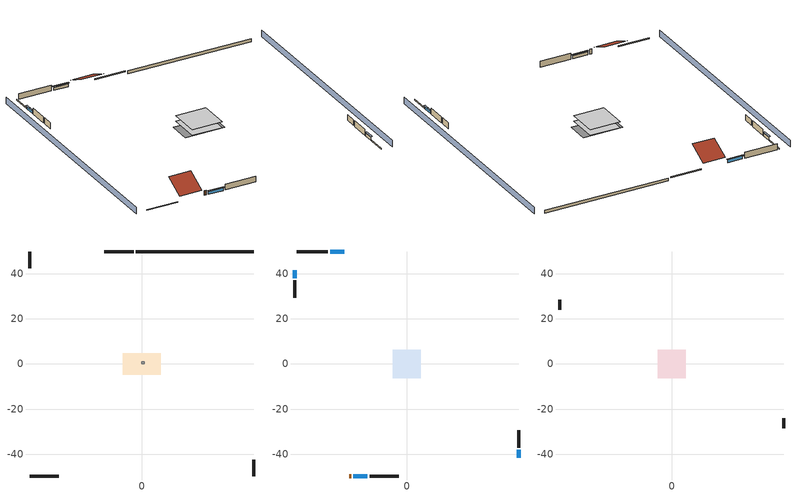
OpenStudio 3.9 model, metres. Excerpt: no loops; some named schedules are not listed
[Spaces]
crawlspace - vented 1
 floor foundation (Slab1 construction): -8.43,-4.68 -8.43,4.68 8.43,4.68 8.43,-4.68 z-0.91
 wall outside (RimJoist1 construction): -3.61,49.74 -16.6,49.74 z0.3:0.61
 wall outside (RimJoist2 construction): 49.74,-49.74 49.74,-42.52 z0.3:0.61
 wall outside (RimJoist3 construction): -49.74,-49.74 -36.76,-49.74 z0.3:0.61
 wall outside (RimJoist4 construction): -49.74,49.74 -49.74,42.52 z0.3:0.61
 wall foundation (FoundationWall1 construction): 49.74,49.74 -2.68,49.74 z-0.91:0.3
furnace airloop ret air space
 floor adiabatic (AdiabaticConst): 0,0 0,1 1,1 1,0 z0
 wall adiabatic (AdiabaticConst): 0,1 0,0 1,0 1,1 0,1 z0:1
 ceiling adiabatic (AdiabaticConst): 1,0 1,1 0,1 0,0 z1
conditioned space 1
 floor to crawlspace - vented 1 (Floor1 construction): -6.28,-6.28 -6.28,6.28 6.28,6.28 6.28,-6.28 z0.3
 wall outside (Wall1 construction): -34.99,49.74 -48.81,49.74 z0.3:2.74
 wall outside (Wall2 construction): 49.74,-37.12 49.74,-29.44 z0.3:2.74
 wall outside (Wall3 construction): -16.52,-49.74 -3.46,-49.74 z0.3:2.74
 wall outside (Wall4 construction): -49.74,37.12 -49.74,29.44 z0.3:2.74
 wall outside (AdiabaticWallConstruction): -27.84,49.74 -34.07,49.74 / -23.67,-49.74 -17.45,-49.74 z0.3:1.49; 49.74,-41.59 49.74,-38.04 / -49.74,41.59 -49.74,38.04 z0.3:1.46
 wall outside (AdiabaticWallConstruction 1): -25.51,-49.74 -24.59,-49.74 z0.3:2.34
 window (WindowConstruction): -27.84,49.74 -34.07,49.74 z0.3:1.49
 window (WindowConstruction 1): 49.74,-41.59 49.74,-38.04 z0.3:1.46
 window (WindowConstruction 2): -23.67,-49.74 -17.45,-49.74 z0.3:1.49
 window (WindowConstruction 3): -49.74,41.59 -49.74,38.04 z0.3:1.46
 door (Door): -25.51,-49.74 -24.6,-49.74 z0.3:2.34
attic - vented 1
 floor to conditioned space 1 (Floor2 construction Reversed): -6.28,-6.28 -6.28,6.28 6.28,6.28 6.28,-6.28 z2.74
 wall outside (Wall5 construction): 49.74,-28.51 49.74,-24.02 z0.3:2.74
 wall outside (Wall6 construction): -49.74,28.51 -49.74,24.02 z0.3:2.74
 roof outside (Roof1 construction): -26.92,49.74,2.74 -26.92,41.34,6.94 -17.53,41.34,6.94 -17.53,49.74,2.74
 roof outside (Roof2 construction): -26.44,-49.74,2.74 -26.44,-41.34,6.94 -35.83,-41.34,6.94 -35.83,-49.74,2.74
shading: -54.31,49.74 -54.31,-49.74 / 54.31,-49.74 54.31,49.74 z0:2.74; -34.37,49.74 -27.54,49.74 -27.54,50.35 -34.37,50.35 z1.8; 49.74,-37.74 49.74,-41.89 50.35,-41.89 50.35,-37.74 z1.77; -17.14,-49.74 -23.97,-49.74 -23.97,-50.35 -17.14,-50.35 z1.8; -49.74,37.74 -49.74,41.89 -50.35,41.89 -50.35,37.74 z1.77
[Site]
Portland Intl Arpt_OR: Latitude {deg}=45.59; Longitude {deg}=-122.6; Time Zone {hr}=-8; Elevation {m}=33; Terrain=Suburbs; Keep Site Location Information=Yes
[Site:GroundTemperature:Shallow]
10.2558, 8.96328, 8.85977, 9.47314, 11.9355, 14.3863, 16.5111, 17.8571, 17.9714, 16.8767, 14.8061, 12.4304
[Site:WaterMainsTemperature]
Calculation Method=Schedule; Temperature Schedule=mains temperature schedule
[Building]
Building 1
[Material] Roughness=Rough
Name | Thickness {m} | Conductivity {W/m-K} | Density {kg/m3} | Specific Heat {J/kg-K} | Thermal Absorptance | Solar Absorptance | Visible Absorptance
asphalt or fiberglass shingles | 0.00635 | 0.162714 | 1121.4 | 1465.45 | 0.9 | 0.85 | 0.85
roof rigid ins | 0.00281632 | 0.029427 | 32.04 | 1214.23 | 0.9 | 0.7 | 0.7
osb sheathing 0.5 in. | 0.0127 | 0.115458 | 512.64 | 1214.23 | 0.9 | 0.6 | 0.6
vinyl siding | 0.009525 | 0.089435 | 177.822 | 1046.75 | 0.9 | 0.5 | 0.5
osb sheathing 0.5 in. 1 | 0.0127 | 0.115458 | 512.64 | 1214.23 | 0.9 | 0.7 | 0.7
wall stud and cavity | 0.1397 | 0.549615 | 139.0536 | 1170.24 | 0.9 | 0.7 | 0.7
gypsum board | 0.0127 | 0.160291 | 801 | 837.4 | 0.9 | 0.6 | 0.6
wall stud and cavity 1 | 0.1397 | 0.419005 | 139.0536 | 1170.24 | 0.9 | 0.6 | 0.6
rim joist stud and cavity | 0.0508 | 0.178289 | 50.32683 | 1063.81 | 0.9 | 0.6 | 0.6
floor stud and cavity | 0.1397 | 0.923637 | 92.3553 | 1139.71 | 0.9 | 0.7 | 0.7
osb sheathing 0.75 in. | 0.01905 | 0.115458 | 512.64 | 1214.23 | 0.9 | 0.7 | 0.7
floor covering | 0.0127 | 0.0433444 | 54.468 | 1339.84 | 0.9 | 0.6 | 0.6
ceiling loosefill ins | 0.0846667 | 0.0480833 | 16.02 | 1046.75 | 0.9 | 0.7 | 0.7
ceiling stud and cavity | 0.1397 | 0.0920385 | 65.682 | 1177.47 | 0.9 | 0.7 | 0.7
concrete 8.0 in. | 0.2032 | 1.803125 | 2242.8 | 837.4 | 0.9 | 0.7 | 0.7
soil 0.5 in. | 0.0127 | 1.3848 | 1842.3 | 418.7 | 0.9 | 0.7 | 0.7
wood siding; wood siding 1 | 0.0254 | 0.102417 | 544.68 | 1172.36
wall rigid ins | 0.512978 | 0.029427 | 32.04 | 1214.23 | 0.9 | 0.7 | 0.7
wall stud and cavity 2 | 0.0889 | 0.380278 | 52.3479 | 1209.89 | 0.9 | 0.7 | 0.7
door material | 0.04445 | 0.0612267 | 512.64 | 1214.23 | 0.9 | 0.7 | 0.7
wall stud and cavity 3 | 0.0889 | 0.391764 | 83.0341 | 1211.67 | 0.9 | 0.7 | 0.7
furniture material conditioned space 1 | 0.1524 | 0.115458 | 640.8 | 1214.23 | 0.9 | 0.6 | 0.6
[Construction]
Roof1 construction; Roof2 construction: asphalt or fiberglass shingles, roof rigid ins, osb sheathing 0.5 in.
Wall1 construction; Wall2 construction; Wall3 construction; Wall4 construction: vinyl siding, osb sheathing 0.5 in. 1, wall stud and cavity, gypsum board
Wall5 construction; Wall6 construction: vinyl siding, osb sheathing 0.5 in. 1, wall stud and cavity 1
RimJoist1 construction; RimJoist2 construction; RimJoist3 construction; RimJoist4 construction: vinyl siding, rim joist stud and cavity
Floor1 construction: floor stud and cavity, osb sheathing 0.75 in., floor covering
Floor2 construction Reversed: gypsum board, ceiling stud and cavity, ceiling loosefill ins
FoundationWall1 construction: concrete 8.0 in.
Slab1 construction: soil 0.5 in.
WindowConstruction; WindowConstruction 1; WindowConstruction 2; WindowConstruction 3: WindowMaterial
AdiabaticWallConstruction: wood siding, wall rigid ins, wall stud and cavity 2, gypsum board
Door: door material
AdiabaticWallConstruction 1: wood siding 1, wall rigid ins, wall stud and cavity 2, gypsum board
PartitionWallConstruction: gypsum board, wall stud and cavity 3, gypsum board
furniture construction conditioned space 1: furniture material conditioned space 1
AdiabaticConst: Adiabatic
[WindowMaterial:SimpleGlazingSystem]
WindowMaterial: U-Factor {W/m2-K}=2.15764; Solar Heat Gain Coefficient=0.44
[Material:NoMass]
Adiabatic: Roughness=Rough; Thermal Resistance {m2-K/W}=176.1
[ThermalZone] Multiplier=1; Use Ideal Air Loads=No
Name | Volume {m3} | Thermostat
conditioned space | 384.656 | conditioned space temperature setpoint
attic - vented | 147.678
crawlspace - vented | 192.328
furnace airloop ret air zone | 1
[Sizing:Zone] Zone Cooling Design Supply Air Temperature Input Method=SupplyAirTemperature; Zone Cooling Design Supply Air Temperature {C}=14; Zone Cooling Design Supply Air Temperature Difference {deltaC}=11.11; Zone Heating Design Supply Air Temperature Input Method=SupplyAirTemperature; Zone Heating Design Supply Air Temperature {C}=40; Zone Heating Design Supply Air Temperature Difference {deltaC}=11.11; Zone Cooling Design Supply Air Humidity Ratio {kg-H2O/kg-air}=0.0085; Zone Heating Design Supply Air Humidity Ratio {kg-H2O/kg-air}=0.008; Cooling Design Air Flow Method=DesignDay; Heating Design Air Flow Method=DesignDay; Account for Dedicated Outdoor Air System=No; Dedicated Outdoor Air System Control Strategy=NeutralSupplyAir; Dedicated Outdoor Air Low Setpoint Temperature for Design {C}=autosize; Dedicated Outdoor Air High Setpoint Temperature for Design {C}=autosize; Zone Load Sizing Method=Sensible Load Only No Latent Load; Zone Latent Cooling Design Supply Air Humidity Ratio Input Method=HumidityRatioDifference; Zone Cooling Design Supply Air Humidity Ratio Difference {kgWater/kgDryAir}=0.005; Zone Latent Heating Design Supply Air Humidity Ratio Input Method=HumidityRatioDifference; Zone Humidification Design Supply Air Humidity Ratio Difference {kgWater/kgDryAir}=0.005; Sizing Option=Coincident
attic - vented; crawlspace - vented; furnace airloop ret air zone
[Space]
Name | Thermal Zone | Volume {m3}
conditioned space 1 | conditioned space | 384.656
attic - vented 1 | attic - vented | 147.678
crawlspace - vented 1 | crawlspace - vented | 192.328
furnace airloop ret air space | furnace airloop ret air zone
[ThermostatSetpoint:DualSetpoint]
conditioned space temperature setpoint: Heating Setpoint Temperature Schedule=heating setpoint; Cooling Setpoint Temperature Schedule=cooling setpoint; Temperature Difference Between Cutout And Setpoint {deltaC}=0
[Foundation:Kiva]
Foundation Kiva 1: Initial Indoor Air Temperature {C}=8.36103; Wall Height Above Grade {m}=0.3048; Wall Depth Below Slab {m}=0.2032
[Foundation:Kiva:Settings]
Soil Conductivity {W/m-K}=1.3848; Soil Density {kg/m3}=1842.3; Soil Specific Heat {J/kg-K}=418.7; Ground Solar Absorptivity=0.9; Ground Thermal Absorptivity=0.9; Ground Surface Roughness {m}=0.03; Far-Field Width {m}=40; Deep-Ground Boundary Condition=ZeroFlux; Deep-Ground Depth {m}=40; Minimum Cell Dimension {m}=0.2; Maximum Cell Growth Coefficient=3; Simulation Timestep=Timestep
[SurfaceProperty:ExposedFoundationPerimeter]
Slab1: Exposed Perimeter Calculation Method=TotalExposedPerimeter; Total Exposed Perimeter {m}=52.4256
[SurfaceProperty:IncidentSolarMultiplier] Incident Solar Multiplier=1; Incident Solar Multiplier Schedule=trans schedule winter=0.85 summer=0.7
Window1; Window2; Window3; Window4
[InternalMass:Definition] Design Level Calculation Method=SurfaceArea
Name | Construction | Surface Area {m2}
partition wall mass | PartitionWallConstruction | 157.749
furniture mass conditioned space 1 | furniture construction conditioned space 1 | 63.09974
[InternalMass] Space or SpaceType=conditioned space 1; Multiplier=1
Name | Internal Mass Definition
partition wall mass | partition wall mass
furniture mass conditioned space 1 | furniture mass conditioned space 1
[EnergyManagementSystem:Sensor]
Name | Output Variable or Output Meter Index Key | Output Variable or Output Meter
water_heater_T_set | water heater setpoint | Schedule Value
out_pb_s |  | Site Outdoor Air Barometric Pressure
out_wt_s |  | Site Outdoor Air Humidity Ratio
site_vw_s |  | Site Wind Speed
cool_season | cooling season schedule | Schedule Value
furnace_airloop_AH_MFR_s | Node 6 | System Node Mass Flow Rate
furnace_airloop_AH_VFR_s | Node 6 | System Node Current Density Volume Flow Rate
furnace_airloop_AH_Tout_s | Node 6 | System Node Temperature
furnace_airloop_AH_Wout_s | Node 6 | System Node Humidity Ratio
furnace_airloop_RA_T_s | Node 9 | System Node Temperature
furnace_airloop_Ra_W_s | Node 9 | System Node Humidity Ratio
furnace_airloop_0_DZ_T_s | crawlspace - vented | Zone Air Temperature
furnace_airloop_0_DZ_W_s | crawlspace - vented | Zone Mean Air Humidity Ratio
natural_vent_s | natural vent schedule | Schedule Value
htg_sp_s | heating setpoint | Schedule Value
clg_sp_s | cooling setpoint | Schedule Value
mech_vent_range_fan_0_sch_s | mech vent range fan 0 schedule | Schedule Value
mech_vent_bath_fan_0_sch_s | mech vent bath fan 0 schedule | Schedule Value
clothes_dryer_exhaust_0_sch_s | clothes_dryer | Schedule Value
htg_load_cond |  | Heating:EnergyTransfer:Zone:CONDITIONED SPACE
clg_load_cond |  | Cooling:EnergyTransfer:Zone:CONDITIONED SPACE
htg_load_duct |  | Heating:EnergyTransfer:Zone:FURNACE AIRLOOP RET AIR ZONE
clg_load_duct |  | Cooling:EnergyTransfer:Zone:FURNACE AIRLOOP RET AIR ZONE
s_conv | Floor1 | Surface Inside Face Convection Heat Gain Energy
s_ig | Floor1 | Surface Inside Face Internal Gains Radiation Heat Gain Energy
s_sol | Floor1 | Surface Inside Face Solar Radiation Heat Gain Energy
s_lgt | Floor1 | Surface Inside Face Lights Radiation Heat Gain Energy
s_surf | Floor1 | Surface Inside Face Net Surface Thermal Radiation Heat Gain Energy
s_conv_1 | Floor2 | Surface Inside Face Convection Heat Gain Energy
s_ig_1 | Floor2 | Surface Inside Face Internal Gains Radiation Heat Gain Energy
s_sol_1 | Floor2 | Surface Inside Face Solar Radiation Heat Gain Energy
s_lgt_1 | Floor2 | Surface Inside Face Lights Radiation Heat Gain Energy
s_surf_1 | Floor2 | Surface Inside Face Net Surface Thermal Radiation Heat Gain Energy
ss_sol | Door1 | Surface Inside Face Solar Radiation Heat Gain Energy
ss_lgt | Door1 | Surface Inside Face Lights Radiation Heat Gain Energy
ss_conv | Door1 | Surface Inside Face Convection Heat Gain Energy
ss_ig | Door1 | Surface Inside Face Internal Gains Radiation Heat Gain Energy
ss_surf | Door1 | Surface Inside Face Net Surface Thermal Radiation Heat Gain Energy
ss_conv_1 | Window1 | Surface Inside Face Convection Heat Gain Energy
ss_ig_1 | Window1 | Surface Inside Face Internal Gains Radiation Heat Gain Energy
ss_surf_1 | Window1 | Surface Inside Face Net Surface Thermal Radiation Heat Gain Energy
ss_trans_in | Window1 | Surface Window Transmitted Solar Radiation Rate
ss_back_out | Window1 | Surface Window Shortwave from Zone Back Out Window Heat Transfer Rate
ss_trans_out | Window1 | Surface Inside Face Initial Transmitted Diffuse Transmitted Out Window Solar Radiation Rate
ss_conv_2 | Window2 | Surface Inside Face Convection Heat Gain Energy
ss_ig_2 | Window2 | Surface Inside Face Internal Gains Radiation Heat Gain Energy
ss_surf_2 | Window2 | Surface Inside Face Net Surface Thermal Radiation Heat Gain Energy
ss_trans_in_1 | Window2 | Surface Window Transmitted Solar Radiation Rate
ss_back_out_1 | Window2 | Surface Window Shortwave from Zone Back Out Window Heat Transfer Rate
ss_trans_out_1 | Window2 | Surface Inside Face Initial Transmitted Diffuse Transmitted Out Window Solar Radiation Rate
ss_conv_3 | Window3 | Surface Inside Face Convection Heat Gain Energy
ss_ig_3 | Window3 | Surface Inside Face Internal Gains Radiation Heat Gain Energy
ss_surf_3 | Window3 | Surface Inside Face Net Surface Thermal Radiation Heat Gain Energy
ss_trans_in_2 | Window3 | Surface Window Transmitted Solar Radiation Rate
ss_back_out_2 | Window3 | Surface Window Shortwave from Zone Back Out Window Heat Transfer Rate
ss_trans_out_2 | Window3 | Surface Inside Face Initial Transmitted Diffuse Transmitted Out Window Solar Radiation Rate
ss_conv_4 | Window4 | Surface Inside Face Convection Heat Gain Energy
ss_ig_4 | Window4 | Surface Inside Face Internal Gains Radiation Heat Gain Energy
ss_surf_4 | Window4 | Surface Inside Face Net Surface Thermal Radiation Heat Gain Energy
ss_trans_in_3 | Window4 | Surface Window Transmitted Solar Radiation Rate
ss_back_out_3 | Window4 | Surface Window Shortwave from Zone Back Out Window Heat Transfer Rate
ss_trans_out_3 | Window4 | Surface Inside Face Initial Transmitted Diffuse Transmitted Out Window Solar Radiation Rate
s_conv_2 | Wall1 | Surface Inside Face Convection Heat Gain Energy
s_ig_2 | Wall1 | Surface Inside Face Internal Gains Radiation Heat Gain Energy
s_sol_2 | Wall1 | Surface Inside Face Solar Radiation Heat Gain Energy
s_lgt_2 | Wall1 | Surface Inside Face Lights Radiation Heat Gain Energy
s_surf_2 | Wall1 | Surface Inside Face Net Surface Thermal Radiation Heat Gain Energy
s_conv_3 | Wall2 | Surface Inside Face Convection Heat Gain Energy
s_ig_3 | Wall2 | Surface Inside Face Internal Gains Radiation Heat Gain Energy
s_sol_3 | Wall2 | Surface Inside Face Solar Radiation Heat Gain Energy
s_lgt_3 | Wall2 | Surface Inside Face Lights Radiation Heat Gain Energy
s_surf_3 | Wall2 | Surface Inside Face Net Surface Thermal Radiation Heat Gain Energy
s_conv_4 | Wall3 | Surface Inside Face Convection Heat Gain Energy
s_ig_4 | Wall3 | Surface Inside Face Internal Gains Radiation Heat Gain Energy
s_sol_4 | Wall3 | Surface Inside Face Solar Radiation Heat Gain Energy
s_lgt_4 | Wall3 | Surface Inside Face Lights Radiation Heat Gain Energy
s_surf_4 | Wall3 | Surface Inside Face Net Surface Thermal Radiation Heat Gain Energy
s_conv_5 | Wall4 | Surface Inside Face Convection Heat Gain Energy
s_ig_5 | Wall4 | Surface Inside Face Internal Gains Radiation Heat Gain Energy
s_sol_5 | Wall4 | Surface Inside Face Solar Radiation Heat Gain Energy
s_lgt_5 | Wall4 | Surface Inside Face Lights Radiation Heat Gain Energy
s_surf_5 | Wall4 | Surface Inside Face Net Surface Thermal Radiation Heat Gain Energy
im_conv | furniture mass conditioned space 1 | Surface Inside Face Convection Heat Gain Energy
im_ig | furniture mass conditioned space 1 | Surface Inside Face Internal Gains Radiation Heat Gain Energy
im_sol | furniture mass conditioned space 1 | Surface Inside Face Solar Radiation Heat Gain Energy
im_lgt | furniture mass conditioned space 1 | Surface Inside Face Lights Radiation Heat Gain Energy
im_surf | furniture mass conditioned space 1 | Surface Inside Face Net Surface Thermal Radiation Heat Gain Energy
im_conv_1 | partition wall mass | Surface Inside Face Convection Heat Gain Energy
im_ig_1 | partition wall mass | Surface Inside Face Internal Gains Radiation Heat Gain Energy
im_sol_1 | partition wall mass | Surface Inside Face Solar Radiation Heat Gain Energy
im_lgt_1 | partition wall mass | Surface Inside Face Lights Radiation Heat Gain Energy
im_surf_1 | partition wall mass | Surface Inside Face Net Surface Thermal Radiation Heat Gain Energy
airflow_gain | infil flow | Infiltration Sensible Heat Gain Energy
airflow_loss | infil flow | Infiltration Sensible Heat Loss Energy
airflow_gain_1 | natural vent flow | Infiltration Sensible Heat Gain Energy
airflow_loss_1 | natural vent flow | Infiltration Sensible Heat Loss Energy
airflow_gain_2 | whole house fan flow | Infiltration Sensible Heat Gain Energy
airflow_loss_2 | whole house fan flow | Infiltration Sensible Heat Loss Energy
mv_conv | mech vent bath fan 0 | Electric Equipment Convective Heating Energy
mv_rad | mech vent bath fan 0 | Electric Equipment Radiant Heating Energy
mv_conv_1 | mech vent house fan | Electric Equipment Convective Heating Energy
mv_rad_1 | mech vent house fan | Electric Equipment Radiant Heating Energy
mv_conv_2 | mech vent house fan cfis | Electric Equipment Convective Heating Energy
mv_rad_2 | mech vent house fan cfis | Electric Equipment Radiant Heating Energy
mv_conv_3 | mech vent range fan 0 | Electric Equipment Convective Heating Energy
mv_rad_3 | mech vent range fan 0 | Electric Equipment Radiant Heating Energy
mv_conv_4 | mech vent house fan latent load | Other Equipment Convective Heating Energy
mv_rad_4 | mech vent house fan latent load | Other Equipment Radiant Heating Energy
mv_conv_5 | mech vent house fan sensible load | Other Equipment Convective Heating Energy
mv_rad_5 | mech vent house fan sensible load | Other Equipment Radiant Heating Energy
ducts_conv | furnace airloop_0 RetCondToRP | Other Equipment Convective Heating Energy
ducts_rad | furnace airloop_0 RetCondToRP | Other Equipment Radiant Heating Energy
ducts_conv_1 | furnace airloop_0 RetLatLkToRP | Other Equipment Convective Heating Energy
ducts_rad_1 | furnace airloop_0 RetLatLkToRP | Other Equipment Radiant Heating Energy
ducts_conv_2 | furnace airloop_0 RetSensLkToRP | Other Equipment Convective Heating Energy
[ElectricEquipment:Definition] Design Level Calculation Method=EquipmentLevel
Name | Design Level {W} | Fraction Latent | Fraction Radiant | Fraction Lost
ceiling fan | 18.3583 | 0 | 0.558 | 0
clothes washer | 463.728 | 0.03 | 0.162 | 0.7
clothes dryer | 6447.45 | 0.015 | 0.081 | 0.85
dishwasher | 815.712 | 0.3 | 0.18 | 0.4
fridge | 43.7215 | 0 | 0.6 | 0
freezer | 194.914 | 0 | 0.6 | 0
cooking range | 1002.02 | 0.08 | 0.432 | 0.2
misc tv | 392.565 | 0 | 0.6 | 0
misc plug loads | 319.69 | 0.021 | 0.558 | 0.049
misc permanent spa heater | 341.201 | 0 | 0 | 1
misc permanent spa pump | 356.813 | 0 | 0 | 1
whole house fan; mech vent house fan | 0 | 0 | 0 | 1
mech vent house fan cfis | 0 | 0 | 0 | 0
mech vent range fan 0; mech vent bath fan 0 | 30 | 0 | 0 | 1
[ElectricEquipment] Space or SpaceType=conditioned space 1
Name | Electric Equipment Definition | Schedule
ceiling fan | ceiling fan | ceiling_fan
clothes washer | clothes washer | clothes_washer
clothes dryer | clothes dryer | clothes_dryer
dishwasher | dishwasher | dishwasher
fridge | fridge | fridge schedule
freezer | freezer | freezer schedule
cooking range | cooking range | cooking_range
misc tv | misc tv | plug_loads_tv
misc plug loads | misc plug loads | plug_loads_other
misc permanent spa heater | misc permanent spa heater | misc permanent spa heater schedule
misc permanent spa pump | misc permanent spa pump | misc permanent spa pump schedule
whole house fan | whole house fan | Always On Discrete
mech vent house fan | mech vent house fan | mech vent house fan schedule
mech vent house fan cfis | mech vent house fan cfis | mech vent house fan cfis schedule
mech vent range fan 0 | mech vent range fan 0 | mech vent range fan 0 schedule
mech vent bath fan 0 | mech vent bath fan 0 | mech vent bath fan 0 schedule
[OtherEquipment:Definition] Design Level Calculation Method=EquipmentLevel
Name | Design Level {W} | Fraction Latent | Fraction Radiant | Fraction Lost
water heater sens; furnace airloop_0 SupSensLkToCond; furnace airloop_0 SupCondToLv; furnace airloop_0 RetCondToRP; furnace airloop_0 RetSensLkToRP; furnace airloop_0 SupCondToDZ; furnace airloop_0 RetCondToDZ; furnace airloop_0 SupSensLkToDZ; mech vent house fan sensible load | 0 | 0 | 0 | 0
water heater lat; furnace airloop_0 SupLatLkToCond; furnace airloop_0 RetLatLkToRP; furnace airloop_0 SupLatLkToDZ; mech vent house fan latent load | 0 | 1 | 0 | 0
water heater energy adjustment1 | 0.01 | 0 | 0 | 1
clothes dryer 2 | 0 | 0.015 | 0.081 | 0.85
cooking range 2 | 0 | 0.08 | 0.432 | 0.2
general water use sensible | -43.4886 | 0 | 0.6 | 0
general water use latent | 44.1266 | 1 | 0 | 0
[OtherEquipment]
Name | Other Equipment Definition | Space or SpaceType | Schedule | Fuel Type
water heater sens | water heater sens | conditioned space 1 | Always On Discrete
water heater lat | water heater lat | conditioned space 1 | Always On Discrete
water heater energy adjustment1 | water heater energy adjustment1 | conditioned space 1 | Always On Discrete | Electricity
clothes dryer 1 | clothes dryer 2 | conditioned space 1 | clothes_dryer | Electricity
cooking range 1 | cooking range 2 | conditioned space 1 | cooking_range | Electricity
general water use sensible | general water use sensible | conditioned space 1 | general water use schedule
general water use latent | general water use latent | conditioned space 1 | general water use schedule
furnace airloop_0 SupSensLkToCond | furnace airloop_0 SupSensLkToCond | conditioned space 1 | Always On Discrete
furnace airloop_0 SupLatLkToCond | furnace airloop_0 SupLatLkToCond | conditioned space 1 | Always On Discrete
furnace airloop_0 SupCondToLv | furnace airloop_0 SupCondToLv | conditioned space 1 | Always On Discrete
furnace airloop_0 RetCondToRP | furnace airloop_0 RetCondToRP | furnace airloop ret air space | Always On Discrete
furnace airloop_0 RetSensLkToRP | furnace airloop_0 RetSensLkToRP | furnace airloop ret air space | Always On Discrete
furnace airloop_0 RetLatLkToRP | furnace airloop_0 RetLatLkToRP | furnace airloop ret air space | Always On Discrete
furnace airloop_0 SupCondToDZ | furnace airloop_0 SupCondToDZ | crawlspace - vented 1 | Always On Discrete
furnace airloop_0 RetCondToDZ | furnace airloop_0 RetCondToDZ | crawlspace - vented 1 | Always On Discrete
furnace airloop_0 SupSensLkToDZ | furnace airloop_0 SupSensLkToDZ | crawlspace - vented 1 | Always On Discrete
furnace airloop_0 SupLatLkToDZ | furnace airloop_0 SupLatLkToDZ | crawlspace - vented 1 | Always On Discrete
mech vent house fan sensible load | mech vent house fan sensible load | conditioned space 1 | Always On Discrete
mech vent house fan latent load | mech vent house fan latent load | conditioned space 1 | Always On Discrete
[WaterUse:Equipment:Definition]
Name | Peak Flow Rate {m3/s}
clothes washer | 9.14934e-06
dishwasher | 5.61884e-06
[Lights:Definition]
interior lighting: Design Level Calculation Method=LightingLevel; Lighting Level {W}=230.427; Fraction Radiant=0.6; Fraction Visible=0.2; Return Air Fraction=0
[Lights]
interior lighting: Lights Definition=interior lighting; Space or SpaceType=conditioned space 1; Schedule=lighting_interior; Fraction Replaceable=1
[Exterior:Lights:Definition]
exterior lighting: Design Level {W}=7.09205
[Exterior:Lights]
exterior lighting: Exterior Lights Definition=exterior lighting; Schedule=exterior lighting schedule
[People:Definition]
occupants: Number of People Calculation Method=People; Number of People {people}=2; Fraction Radiant=0.314171; Sensible Heat Fraction=0.56303; Carbon Dioxide Generation Rate {m3/s-W}=0; Enable ASHRAE 55 Comfort Warnings=No; Mean Radiant Temperature Calculation Type=EnclosureAveraged
[People]
occupants: People Definition=occupants; Space or SpaceType=conditioned space 1; Number of People Schedule=occupants; Activity Level Schedule=occupants activity schedule; Multiplier=1
[ZoneMixing] Schedule=Always On Continuous; Design Flow Rate Calculation Method=Flow/Zone; Design Flow Rate {m3/s}=0
Name | Zone or Space | Source Zone or Space
furnace airloop_0 ZoneMixDZToCond mix | conditioned space | crawlspace - vented
furnace airloop_0 ZoneMixCondToDZ mix | crawlspace - vented | conditioned space
whole house fan mix | attic - vented | conditioned space
[SpaceInfiltration:DesignFlowRate] Schedule=Always On Discrete
Name | Space or SpaceType | Design Flow Rate Calculation Method | Design Flow Rate {m3/s} | Air Changes per Hour {1/hr} | Constant Term Coefficient | Temperature Term Coefficient | Velocity Term Coefficient | Velocity Squared Term Coefficient
natural vent flow; whole house fan flow; infil flow | conditioned space 1 | Flow/Space | 0
infil crawlspace - vented 1 | crawlspace - vented 1 | AirChanges/Hour |  | 2.6013 | 1 | 0 | 0 | 0
crawlspace_vented 1 duct leakage imbalance infil flow | crawlspace - vented 1 | Flow/Space | 0
[SpaceInfiltration:EffectiveLeakageArea]
infil attic - vented 1: Space or SpaceType=attic - vented 1; Schedule=Always On Discrete; Effective Air Leakage Area {cm2}=5257.79; Stack Coefficient=0.000195296; Wind Coefficient=3.68758e-05
